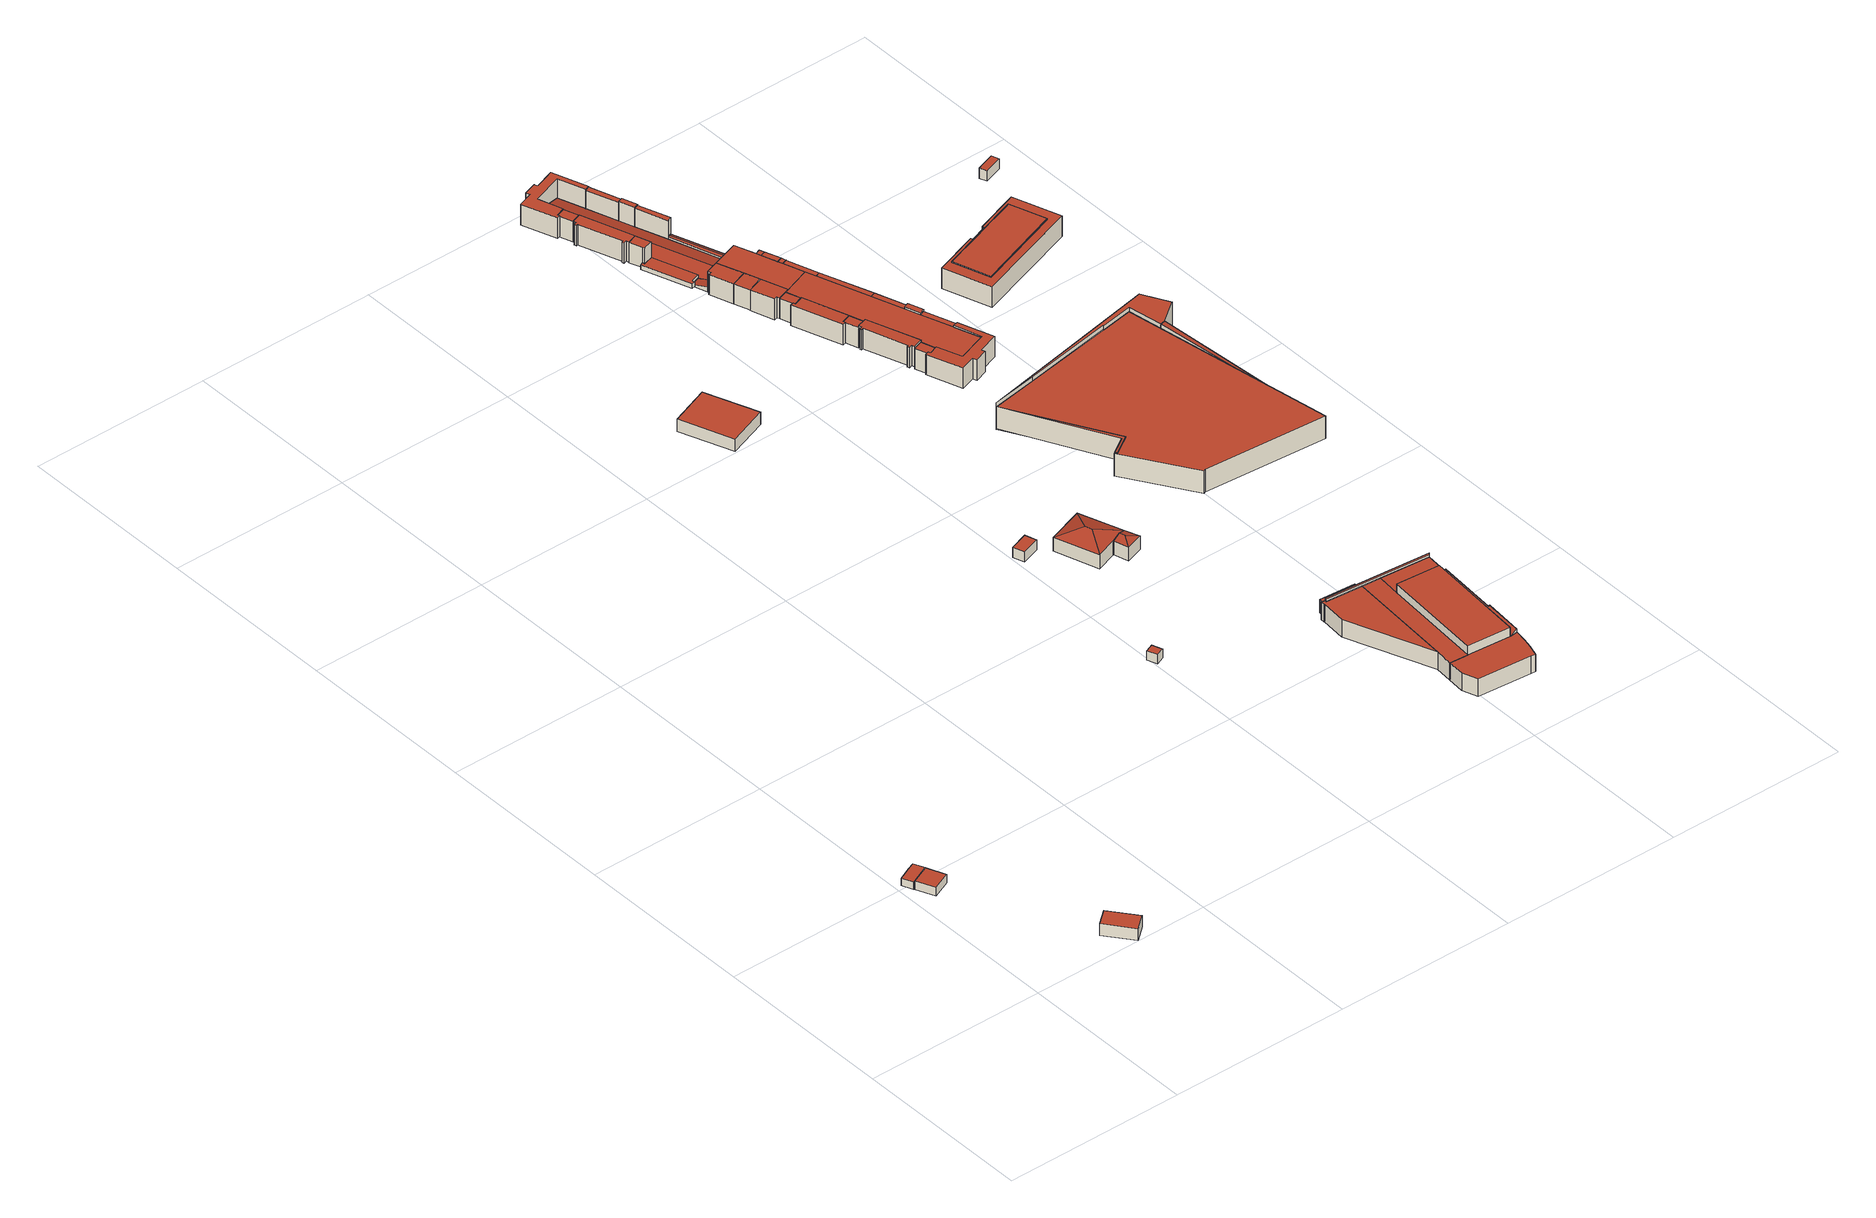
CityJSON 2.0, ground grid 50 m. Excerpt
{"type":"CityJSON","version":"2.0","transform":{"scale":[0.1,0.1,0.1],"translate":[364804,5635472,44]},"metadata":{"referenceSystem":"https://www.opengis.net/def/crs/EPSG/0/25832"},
"CityObjects":{
"building1":{"type":"Building","attributes":{"Geometrietyp2DReferenz":"3000","Gemeindeschluessel":"05315000","function":"31001_2463","roofType":"9999","measuredHeight":2.08,"storeysAboveGround":1},"geometry":[{"type":"Solid","lod":"2","boundaries":[[[[0,1,2,3,4,5]],[[3,6,7,4]],[[2,8,6,3]],[[1,9,8,2]],[[0,10,9,1]],[[5,11,10,0]],[[4,7,11,5]],[[6,8,9,10,11,7]]]],"semantics":{"surfaces":[{"type":"RoofSurface"},{"type":"WallSurface"},{"type":"GroundSurface"}],"values":[[0,1,1,1,1,1,1,2]]}}]},
"building2":{"type":"Building","attributes":{"Geometrietyp2DReferenz":"3000","Gemeindeschluessel":"05315000","function":"31001_2463","roofType":"1000","measuredHeight":2.53,"storeysAboveGround":1},"geometry":[{"type":"Solid","lod":"2","boundaries":[[[[12,13,14,2]],[[15,16,13,12]],[[1,17,16,15]],[[2,14,17,1]],[[15,12,2,1]],[[13,16,17,14]]]],"semantics":{"surfaces":[{"type":"WallSurface"},{"type":"RoofSurface"},{"type":"GroundSurface"}],"values":[[0,0,0,0,1,2]]}}]},
"building3":{"type":"Building","attributes":{"Geometrietyp2DReferenz":"3000","Gemeindeschluessel":"05315000","function":"31001_1310","roofType":"1000","measuredHeight":3.35,"storeysAboveGround":1},"address":[{"country":"Germany","locality":"Köln","thoroughfareNumber":"5","thoroughfareName":"Wahner Str. Po"}],"geometry":[{"type":"Solid","lod":"2","boundaries":[[[[18,19,20,21]],[[22,23,19,18]],[[24,25,23,22]],[[21,20,25,24]],[[22,18,21,24]],[[19,23,25,20]]]],"semantics":{"surfaces":[{"type":"WallSurface"},{"type":"RoofSurface"},{"type":"GroundSurface"}],"values":[[0,0,0,0,1,2]]}}]},
"building4":{"type":"Building","attributes":{"Geometrietyp2DReferenz":"3000","Gemeindeschluessel":"05315000","function":"31001_2522","roofType":"1000","measuredHeight":2.67,"storeysAboveGround":1},"address":[{"country":"Germany","locality":"Köln","thoroughfareNumber":"45","thoroughfareName":"Am Bahnhof"}],"geometry":[{"type":"Solid","lod":"2","boundaries":[[[[26,27,28,29]],[[30,31,27,26]],[[32,33,31,30]],[[29,28,33,32]],[[30,26,29,32]],[[27,31,33,28]]]],"semantics":{"surfaces":[{"type":"WallSurface"},{"type":"RoofSurface"},{"type":"GroundSurface"}],"values":[[0,0,0,0,1,2]]}}]},
"building5":{"type":"Building","attributes":{"Geometrietyp2DReferenz":"3000","Gemeindeschluessel":"05315000","function":"31001_2523","roofType":"1000","measuredHeight":2.96,"storeysAboveGround":1},"address":[{"country":"Germany","locality":"Köln","thoroughfareNumber":"1491","thoroughfareName":"Am Bahnhof"}],"geometry":[{"type":"Solid","lod":"2","boundaries":[[[[34,35,36,37]],[[38,39,35,34]],[[40,41,39,38]],[[37,36,41,40]],[[38,34,37,40]],[[35,39,41,36]]]],"semantics":{"surfaces":[{"type":"WallSurface"},{"type":"RoofSurface"},{"type":"GroundSurface"}],"values":[[0,0,0,0,1,2]]}}]},
"building6":{"type":"Building","attributes":{"Geometrietyp2DReferenz":"3000","Gemeindeschluessel":"05315000","function":"31001_2000","roofType":"1000","measuredHeight":3.58,"storeysAboveGround":1},"address":[{"country":"Germany","locality":"Köln","thoroughfareNumber":"45","thoroughfareName":"Am Bahnhof"}],"geometry":[{"type":"Solid","lod":"2","boundaries":[[[[42,43,44,45]],[[46,47,43,42]],[[48,49,47,46]],[[45,44,49,48]],[[46,42,45,48]],[[43,47,49,44]]]],"semantics":{"surfaces":[{"type":"WallSurface"},{"type":"RoofSurface"},{"type":"GroundSurface"}],"values":[[0,0,0,0,1,2]]}}]},
"building7":{"type":"Building","attributes":{"Geometrietyp2DReferenz":"3000","Gemeindeschluessel":"05315000","function":"31001_2120","roofType":"3200","measuredHeight":5.92,"storeysAboveGround":1},"address":[{"country":"Germany","locality":"Köln","thoroughfareNumber":"33","thoroughfareName":"Am Bahnhof"}],"geometry":[{"type":"Solid","lod":"2","boundaries":[[[[50,51,52,53]],[[54,55,51,50]],[[56,57,55,54]],[[58,59,57,56]],[[53,52,59,58]],[[60,56,54,61]],[[54,50,61]],[[61,50,53,60]],[[53,58,56,60]],[[51,55,57,59,52]]]],"semantics":{"surfaces":[{"type":"WallSurface"},{"type":"RoofSurface"},{"type":"GroundSurface"}],"values":[[0,0,0,0,0,1,1,1,1,2]]}}]},
"building8":{"type":"Building","attributes":{"Geometrietyp2DReferenz":"3000","Gemeindeschluessel":"05315000","function":"31001_2121","roofType":"5000","measuredHeight":4.7,"storeysAboveGround":1},"address":[{"country":"Germany","locality":"Köln","thoroughfareNumber":"33","thoroughfareName":"Am Bahnhof"}],"geometry":[{"type":"Solid","lod":"2","boundaries":[[[[62,63,64,56]],[[65,66,63,62]],[[58,67,66,65]],[[56,64,67,58]],[[62,68,65]],[[58,69,56]],[[56,69,68,62]],[[65,68,69,58]],[[63,66,67,64]]]],"semantics":{"surfaces":[{"type":"WallSurface"},{"type":"RoofSurface"},{"type":"GroundSurface"}],"values":[[0,0,0,0,1,0,1,1,2]]}}]},
"building9":{"type":"Building","attributes":{"Geometrietyp2DReferenz":"3000","Gemeindeschluessel":"05315000","function":"51009_1610","roofType":"1000","measuredHeight":3.89},"geometry":[{"type":"Solid","lod":"2","boundaries":[[[[70,71,72,73]],[[74,75,71,70]],[[76,77,75,74]],[[73,72,77,76]],[[74,70,73,76]],[[71,75,77,72]]]],"semantics":{"surfaces":[{"type":"WallSurface"},{"type":"RoofSurface"},{"type":"GroundSurface"}],"values":[[0,0,0,0,1,2]]}}]},
"building10":{"type":"Building","attributes":{"Gemeindeschluessel":"05315000","Geometrietyp2DReferenz":"3000","function":"31001_2010"},"address":[{"country":"Germany","locality":"Köln","thoroughfareNumber":"25","thoroughfareName":"Am Bahnhof"}],"children":["building10-1","building10-2","building10-3","building10-4","building10-5","building10-6"]},
"building10-1":{"type":"BuildingPart","attributes":{"roofType":"1000","measuredHeight":5.11,"storeysAboveGround":1},"parents":["building10"],"geometry":[{"type":"Solid","lod":"2","boundaries":[[[[78,79,80,81]],[[82,83,79,78]],[[84,85,83,82]],[[86,87,85,84]],[[88,89,87,86]],[[90,91,89,88]],[[81,80,92,93]],[[90,88,86,84,82,78,81,93]],[[79,83,85,87,89,91,92,80]],[[92,91,90,93]]]],"semantics":{"surfaces":[{"type":"WallSurface"},{"type":"RoofSurface"},{"type":"GroundSurface"},{"type":"ClosureSurface"}],"values":[[0,0,0,0,0,0,0,1,2,3]]}}]},
"building10-2":{"type":"BuildingPart","attributes":{"roofType":"1000","measuredHeight":5.08,"storeysAboveGround":1},"parents":["building10"],"geometry":[{"type":"MultiSurface","lod":"2","boundaries":[[[93,92,94,95]],[[96,97,91,90]],[[98,96,90,93,95,99]],[[92,91,97,100,101,94]],[[93,90,91,92]],[[96,98,100,97]],[[102,103,101,100]],[[98,99,103,102]],[[95,94,101,99]]],"semantics":{"surfaces":[{"type":"WallSurface"},{"type":"RoofSurface"},{"type":"GroundSurface"},{"type":"ClosureSurface"}],"values":[0,0,1,2,3,3,0,3,3]}}]},
"building10-3":{"type":"BuildingPart","attributes":{"roofType":"1000","measuredHeight":5.1,"storeysAboveGround":1},"parents":["building10"],"geometry":[{"type":"MultiSurface","lod":"2","boundaries":[[[104,105,97,96]],[[106,107,105,104]],[[106,104,96,98,108]],[[97,105,107,109,100]],[[97,100,98,96]],[[108,110,111]],[[106,111,110,109,107]],[[112,102,100,109]],[[108,98,102,112]]],"semantics":{"surfaces":[{"type":"WallSurface"},{"type":"RoofSurface"},{"type":"GroundSurface"},{"type":"ClosureSurface"}],"values":[0,0,1,2,3,0,3,0,3]}}]},
"building10-4":{"type":"BuildingPart","attributes":{"roofType":"2100","measuredHeight":5.98,"storeysAboveGround":1},"parents":["building10"],"geometry":[{"type":"MultiSurface","lod":"2","boundaries":[[[113,114,107,115]],[[116,117,114,113]],[[118,119,117,116]],[[116,113,115,110,120,118]],[[109,107,114,117,119,121]],[[122,112,109,121]],[[120,110,112,122]],[[115,106,111]],[[111,106,107,109,110]],[[118,123,124]],[[124,123,120,121,119]]],"semantics":{"surfaces":[{"type":"WallSurface"},{"type":"RoofSurface"},{"type":"GroundSurface"},{"type":"ClosureSurface"}],"values":[0,0,0,1,2,0,3,0,3,0,3]}}]},
"building10-5":{"type":"BuildingPart","attributes":{"roofType":"1000","measuredHeight":5.08,"storeysAboveGround":1},"parents":["building10"],"geometry":[{"type":"MultiSurface","lod":"2","boundaries":[[[95,94,125,126]],[[127,128,119,124]],[[129,130,128,127]],[[131,132,130,129]],[[133,134,132,131]],[[135,136,134,133]],[[126,125,136,135]],[[133,131,129,127,124,137,99,95,126,135]],[[94,101,121,119,128,130,132,134,136,125]],[[99,101,94,95]],[[103,122,121,101]],[[99,137,122,103]],[[137,123,120]],[[120,123,124,119,121]]],"semantics":{"surfaces":[{"type":"WallSurface"},{"type":"RoofSurface"},{"type":"GroundSurface"},{"type":"ClosureSurface"}],"values":[0,0,0,0,0,0,0,1,2,3,0,3,0,3]}}]},
"building10-6":{"type":"BuildingPart","attributes":{"roofType":"1000","measuredHeight":7.57,"storeysAboveGround":1},"address":[{"country":"Germany","locality":"Köln","thoroughfareNumber":"25","thoroughfareName":"Am Bahnhof"}],"parents":["building10"],"geometry":[{"type":"MultiSurface","lod":"2","boundaries":[[[138,139,140,141]],[[102,112,122,103]],[[140,139,98,99]],[[102,103,99,98]],[[139,138,108,98]],[[112,102,98,108]],[[138,141,120,110]],[[122,112,110,120]],[[141,140,99,137]],[[103,122,137,99]]],"semantics":{"surfaces":[{"type":"RoofSurface"},{"type":"GroundSurface"},{"type":"WallSurface"},{"type":"ClosureSurface"}],"values":[0,1,2,3,2,3,2,3,2,3]}}]},
"building11":{"type":"Building","attributes":{"Gemeindeschluessel":"05315000","Geometrietyp2DReferenz":"3000","function":"51009_1610"},"children":["building11-1","building11-2"]},
"building11-1":{"type":"BuildingPart","attributes":{"roofType":"2100","measuredHeight":5.78},"parents":["building11"],"geometry":[{"type":"MultiSurface","lod":"2","boundaries":[[[142,87,89,143]],[[144,145,87,142]],[[143,89,105,146]],[[144,142,143,146]],[[87,145,105,89]],[[144,146,147,148]],[[105,145,148,147]]],"semantics":{"surfaces":[{"type":"WallSurface"},{"type":"RoofSurface"},{"type":"GroundSurface"},{"type":"ClosureSurface"}],"values":[0,0,0,1,2,0,3]}}]},
"building11-2":{"type":"BuildingPart","attributes":{"roofType":"1000","measuredHeight":3.5},"parents":["building11"],"geometry":[{"type":"Solid","lod":"2","boundaries":[[[[147,105,114,149]],[[150,117,145,148]],[[149,114,117,150]],[[148,147,149,150]],[[105,145,117,114]],[[147,148,145,105]]]],"semantics":{"surfaces":[{"type":"WallSurface"},{"type":"RoofSurface"},{"type":"GroundSurface"},{"type":"ClosureSurface"}],"values":[[0,0,0,1,2,3]]}}]},
"building12":{"type":"Building","attributes":{"Geometrietyp2DReferenz":"3000","Gemeindeschluessel":"05315000","function":"51009_1610","roofType":"1000","measuredHeight":6.54},"geometry":[{"type":"Solid","lod":"2","boundaries":[[[[151,152,153,154]],[[155,156,152,151]],[[157,158,156,155]],[[159,160,158,157]],[[154,153,160,159]],[[157,155,151,154,159]],[[152,156,158,160,153]]]],"semantics":{"surfaces":[{"type":"WallSurface"},{"type":"RoofSurface"},{"type":"GroundSurface"}],"values":[[0,0,0,0,0,1,2]]}}]},
"building13":{"type":"Building","attributes":{"Gemeindeschluessel":"05315000","Geometrietyp2DReferenz":"3000","function":"31001_1010"},"address":[{"country":"Germany","locality":"Köln","thoroughfareNumber":"6","thoroughfareName":"Am Bahnhof"},{"country":"Germany","locality":"Köln","thoroughfareNumber":"8","thoroughfareName":"Am Bahnhof"}],"children":["building13-1","building13-2","building13-3","building13-4","building13-5","building13-6","building13-7","building13-8","building13-9","building13-10","building13-11","building13-12","building13-13","building13-14","building13-15","building13-16","building13-17","building13-18","building13-19","building13-20","building13-21","building13-22","building13-23","building13-24","building13-25","building13-26","building13-27","building13-28","building13-29","building13-30","building13-31"]},
"building13-1":{"type":"BuildingPart","attributes":{"roofType":"9999","measuredHeight":6,"storeysAboveGround":3},"parents":["building13"],"geometry":[{"type":"MultiSurface","lod":"2","boundaries":[[[161,162,163,164,165,166,167,168,169,170,171,172,173,174]],[[172,175,176,173]],[[172,171,177,178]],[[171,170,179,180,177]],[[170,169,181,180]],[[169,168,182,181]],[[168,167,183,182]],[[167,166,184,183]],[[165,185,186,166]],[[164,187,185,165]],[[163,188,187,164]],[[162,189,188,163]],[[161,190,189,162]],[[174,191,190,161]],[[173,176,191,174]],[[192,175,178,177]],[[177,180,179,192]],[[193,179,180,181]],[[194,193,181,182]],[[195,194,182,183]],[[186,195,183,184]],[[175,192,179,193,194,195,186,185,187,188,189,190,191,176]]],"semantics":{"surfaces":[{"type":"RoofSurface"},{"type":"WallSurface"},{"type":"GroundSurface"}],"values":[0,1,1,1,1,1,1,1,1,1,1,1,1,1,1,1,1,1,1,1,1,2]}}]},
"building13-2":{"type":"BuildingPart","attributes":{"roofType":"9999","measuredHeight":6,"storeysAboveGround":3},"address":[{"country":"Germany","locality":"Köln","thoroughfareNumber":"6","thoroughfareName":"Am Bahnhof"}],"parents":["building13"],"geometry":[{"type":"MultiSurface","lod":"2","boundaries":[[[183,196,197,198,199,200,201,202,203,204,205,206,207,180,181,182]],[[193,179,208,209]],[[210,211,212,213]],[[205,214,212,206]],[[215,216,217,218]],[[219,220,221,222]],[[195,194,223,224]],[[194,193,209,223]],[[181,180,179,193]],[[207,213,208,180]],[[207,206,211,210]],[[204,218,214,205]],[[204,203,216,215]],[[202,225,217,203]],[[202,201,226,225]],[[200,227,226,201]],[[199,228,227,200]],[[229,228,199,198]],[[197,222,229,198]],[[197,196,220,219]],[[183,224,221,196]],[[183,182,194,195]],[[182,181,193,194]],[[208,213,212,214,218,217,225,226,227,228,229,222,221,224,223,209]]],"semantics":{"surfaces":[{"type":"RoofSurface"},{"type":"WallSurface"},{"type":"GroundSurface"}],"values":[0,1,1,1,1,1,1,1,1,1,1,1,1,1,1,1,1,1,1,1,1,1,1,2]}}]},
"building13-3":{"type":"BuildingPart","attributes":{"roofType":"9999","measuredHeight":6,"storeysAboveGround":3},"parents":["building13"],"geometry":[{"type":"MultiSurface","lod":"2","boundaries":[[[230,231,232,233,201,200]],[[234,235,236,237,238,226]],[[233,232,239,240]],[[232,231,241,242]],[[243,244,245,246,247,248,249]],[[250,251,236,235]],[[201,250,235,234,226]],[[251,233,237,236]],[[252,238,240,239]],[[249,252,242,241]],[[253,254,246,245]],[[254,230,247,246]],[[231,253,244,243]],[[200,227,248,230]],[[201,226,227,200]],[[238,252,249,248,227,226]]],"semantics":{"surfaces":[{"type":"RoofSurface"},{"type":"WallSurface"},{"type":"GroundSurface"}],"values":[0,1,1,1,1,1,1,1,1,1,1,1,1,1,1,2]}}]},
"building13-4":{"type":"BuildingPart","attributes":{"roofType":"5000","measuredHeight":1.67,"storeysAboveGround":3},"parents":["building13"],"geometry":[{"type":"MultiSurface","lod":"2","boundaries":[[[255,256,257,258]],[[259,260,238,240]],[[261,262,263,264,265,266,267,259,268]],[[259,240,239,268]],[[239,269,270,255,258,271,272,273,261,268]],[[274,257,256,275,276,252,238,260,277,278,279,280,281,282,283,284,285]],[[272,271,274,285]],[[286,287,257,274]],[[271,258,287,286]],[[255,270,275,256]],[[288,289,276,275]],[[270,269,289,288]],[[269,239,252,276]],[[239,240,238,252]],[[290,267,291]],[[259,290,291,277,260]],[[292,293,278,277]],[[267,266,293,292]],[[266,265,279,278]],[[294,295,280,279]],[[265,264,295,294]],[[264,263,281,280]],[[296,297,282,281]],[[263,262,297,296]],[[282,297,298,283]],[[262,261,298,297]],[[298,299,284,283]],[[261,273,299,298]],[[299,300,285,284]],[[273,272,300,299]]],"semantics":{"surfaces":[{"type":"WallSurface"},{"type":"RoofSurface"},{"type":"GroundSurface"},{"type":"ClosureSurface"}],"values":[0,0,1,1,1,2,3,0,3,3,0,3,3,3,0,3,0,3,3,0,3,3,0,3,0,3,0,3,0,3]}}]},
"building13-5":{"type":"BuildingPart","attributes":{"roofType":"9999","measuredHeight":6,"storeysAboveGround":3},"parents":["building13"],"geometry":[{"type":"MultiSurface","lod":"2","boundaries":[[[203,202,301,302,303]],[[301,304,305,302]],[[216,306,307,217]],[[306,308,305,307]],[[301,202,225,304]],[[203,217,225,202]],[[203,303,306,216]],[[303,302,308,306]],[[304,225,217,307,305]]],"semantics":{"surfaces":[{"type":"RoofSurface"},{"type":"WallSurface"},{"type":"GroundSurface"}],"values":[0,1,1,1,1,1,1,1,2]}}]},
"building13-6":{"type":"BuildingPart","attributes":{"roofType":"2100","measuredHeight":1.41,"storeysAboveGround":3},"parents":["building13"],"geometry":[{"type":"MultiSurface","lod":"2","boundaries":[[[309,310,311,312]],[[312,311,313,314]],[[315,291,309,312,314]],[[310,277,260,313,311]],[[316,292,277,310]],[[309,291,292,316]],[[290,315,259]],[[277,291,290,259,260]],[[317,318,313,260]],[[315,314,318,317]]],"semantics":{"surfaces":[{"type":"WallSurface"},{"type":"RoofSurface"},{"type":"GroundSurface"},{"type":"ClosureSurface"}],"values":[0,0,1,2,0,3,0,3,0,3]}}]},
"building13-7":{"type":"BuildingPart","attributes":{"roofType":"9999","measuredHeight":6,"storeysAboveGround":3},"parents":["building13"],"geometry":[{"type":"MultiSurface","lod":"2","boundaries":[[[319,320,198,197]],[[319,321,322,320]],[[323,219,222,321]],[[322,229,198,320]],[[319,197,219,323]],[[198,229,222,197]],[[322,321,222,229]]],"semantics":{"surfaces":[{"type":"RoofSurface"},{"type":"WallSurface"},{"type":"GroundSurface"}],"values":[0,1,1,1,1,1,2]}}]},
"building13-8":{"type":"BuildingPart","attributes":{"roofType":"9999","measuredHeight":6,"storeysAboveGround":3},"parents":["building13"],"geometry":[{"type":"MultiSurface","lod":"2","boundaries":[[[324,325,326,327,328]],[[328,327,255,270]],[[326,257,256,327]],[[287,329,330,257]],[[324,331,330,325]],[[332,288,275,331]],[[324,328,333,334]],[[256,275,270,255]],[[326,325,329,287]],[[334,333,288,332]],[[256,257,330,331,275]]],"semantics":{"surfaces":[{"type":"RoofSurface"},{"type":"WallSurface"},{"type":"GroundSurface"}],"values":[0,1,1,1,1,1,1,1,1,1,2]}}]},
"building13-9":{"type":"BuildingPart","attributes":{"roofType":"9999","measuredHeight":6,"storeysAboveGround":3},"parents":["building13"],"geometry":[{"type":"MultiSurface","lod":"2","boundaries":[[[184,335,196,183]],[[220,336,337,221]],[[184,338,337,335]],[[186,195,224,338]],[[196,221,224,183]],[[196,335,336,220]],[[184,183,195,186]],[[221,337,338,224]]],"semantics":{"surfaces":[{"type":"RoofSurface"},{"type":"WallSurface"},{"type":"GroundSurface"}],"values":[0,1,1,1,1,1,1,2]}}]},
"building13-10":{"type":"BuildingPart","attributes":{"roofType":"9999","measuredHeight":6,"storeysAboveGround":3},"parents":["building13"],"geometry":[{"type":"MultiSurface","lod":"2","boundaries":[[[339,340,341,342]],[[342,341,272,271]],[[300,343,344,285]],[[339,345,344,340]],[[346,286,274,345]],[[285,274,271,272]],[[341,340,343,300]],[[339,342,286,346]],[[285,344,345,274]]],"semantics":{"surfaces":[{"type":"RoofSurface"},{"type":"WallSurface"},{"type":"GroundSurface"}],"values":[0,1,1,1,1,1,1,1,2]}}]},
"building13-11":{"type":"BuildingPart","attributes":{"roofType":"1000","measuredHeight":1.14,"storeysAboveGround":3},"parents":["building13"],"geometry":[{"type":"MultiSurface","lod":"2","boundaries":[[[347,348,349,350]],[[241,347,350,351,242]],[[349,348,249,252,276]],[[289,352,349,276]],[[351,350,352,289]],[[353,243,249,348]],[[347,241,243,353]],[[241,242,252,249]],[[242,351,269,239]],[[276,252,239,269]]],"semantics":{"surfaces":[{"type":"WallSurface"},{"type":"RoofSurface"},{"type":"GroundSurface"},{"type":"ClosureSurface"}],"values":[0,1,2,0,3,0,3,3,0,3]}}]},
"building13-12":{"type":"BuildingPart","attributes":{"roofType":"9999","measuredHeight":6,"storeysAboveGround":3},"parents":["building13"],"geometry":[{"type":"MultiSurface","lod":"2","boundaries":[[[354,355,230,199]],[[247,356,357,248]],[[354,358,357,355]],[[230,355,356,247]],[[354,199,228,358]],[[200,227,228,199]],[[200,230,248,227]],[[357,358,228,248]]],"semantics":{"surfaces":[{"type":"RoofSurface"},{"type":"WallSurface"},{"type":"GroundSurface"}],"values":[0,1,1,1,1,1,1,2]}}]},
"building13-13":{"type":"BuildingPart","attributes":{"roofType":"9999","measuredHeight":6,"storeysAboveGround":3},"parents":["building13"],"geometry":[{"type":"MultiSurface","lod":"2","boundaries":[[[359,360,361,362,363]],[[364,365,366,367]],[[362,361,368,369]],[[360,370,366,361]],[[371,294,279,370]],[[359,363,266,265]],[[293,364,367,278]],[[363,362,369,372]],[[369,368,365,364]],[[360,359,294,371]],[[278,279,265,266]],[[372,369,364,293]],[[366,370,279,278,367]]],"semantics":{"surfaces":[{"type":"RoofSurface"},{"type":"WallSurface"},{"type":"GroundSurface"}],"values":[0,1,1,1,1,1,1,1,1,1,1,1,2]}}]},
"building13-14":{"type":"BuildingPart","attributes":{"roofType":"9999","measuredHeight":6,"storeysAboveGround":3},"parents":["building13"],"geometry":[{"type":"MultiSurface","lod":"2","boundaries":[[[373,374,375,376,377]],[[375,378,379,376]],[[380,381,382,378]],[[381,296,281,382]],[[373,377,264,263]],[[295,383,379,280]],[[375,374,381,380]],[[374,373,296,381]],[[280,281,263,264]],[[377,376,383,295]],[[378,382,281,280,379]]],"semantics":{"surfaces":[{"type":"RoofSurface"},{"type":"WallSurface"},{"type":"GroundSurface"}],"values":[0,1,1,1,1,1,1,1,1,1,2]}}]},
"building13-15":{"type":"BuildingPart","attributes":{"roofType":"9999","measuredHeight":6,"storeysAboveGround":3},"parents":["building13"],"geometry":[{"type":"MultiSurface","lod":"2","boundaries":[[[205,204,384,385,386]],[[387,388,389,390]],[[388,215,218,389]],[[391,392,393,214]],[[385,390,393,386]],[[385,384,388,387]],[[384,204,215,388]],[[205,214,218,204]],[[205,386,392,391]],[[389,218,214,393,390]]],"semantics":{"surfaces":[{"type":"RoofSurface"},{"type":"WallSurface"},{"type":"GroundSurface"}],"values":[0,1,1,1,1,1,1,1,1,2]}}]},
"building13-16":{"type":"BuildingPart","attributes":{"roofType":"9999","measuredHeight":6,"storeysAboveGround":3},"parents":["building13"],"geometry":[{"type":"MultiSurface","lod":"2","boundaries":[[[180,207,394,178,177]],[[394,395,396,178]],[[397,210,213,395]],[[179,192,398,208]],[[192,175,396,398]],[[394,207,210,397]],[[180,208,213,207]],[[180,177,192,179]],[[177,178,175,192]],[[395,213,208,398,396]]],"semantics":{"surfaces":[{"type":"RoofSurface"},{"type":"WallSurface"},{"type":"GroundSurface"}],"values":[0,1,1,1,1,1,1,1,1,2]}}]},
"building13-17":{"type":"BuildingPart","attributes":{"roofType":"9999","measuredHeight":5.95,"storeysAboveGround":3},"address":[{"country":"Germany","locality":"Köln","thoroughfareNumber":"6","thoroughfareName":"Am Bahnhof"}],"parents":["building13"],"geometry":[{"type":"MultiSurface","lod":"2","boundaries":[[[399,400,401,402]],[[400,399,250,251]],[[401,403,404,402]],[[401,400,236,403]],[[251,250,235,236]],[[402,404,235,399]],[[236,235,404,403]]],"semantics":{"surfaces":[{"type":"RoofSurface"},{"type":"WallSurface"},{"type":"GroundSurface"}],"values":[0,1,1,1,1,1,2]}}]},
"building13-18":{"type":"BuildingPart","attributes":{"roofType":"9999","measuredHeight":6,"storeysAboveGround":3},"address":[{"country":"Germany","locality":"Köln","thoroughfareNumber":"6","thoroughfareName":"Am Bahnhof"}],"parents":["building13"],"geometry":[{"type":"MultiSurface","lod":"2","boundaries":[[[405,406,407,408]],[[244,409,410,245]],[[405,411,410,406]],[[408,407,253,254]],[[407,406,409,244]],[[405,408,246,411]],[[254,253,245,246]],[[410,411,246,245]]],"semantics":{"surfaces":[{"type":"RoofSurface"},{"type":"WallSurface"},{"type":"GroundSurface"}],"values":[0,1,1,1,1,1,1,2]}}]},
"building13-19":{"type":"BuildingPart","attributes":{"roofType":"9999","measuredHeight":6,"storeysAboveGround":3},"address":[{"country":"Germany","locality":"Köln","thoroughfareNumber":"6","thoroughfareName":"Am Bahnhof"}],"parents":["building13"],"geometry":[{"type":"MultiSurface","lod":"2","boundaries":[[[412,413,414,415,416,417,418,419,420,421,422,423]],[[414,392,424,415]],[[414,413,211,391,205,386]],[[413,412,207,206]],[[412,423,394,207,210]],[[422,425,397,423]],[[421,426,425,422]],[[420,427,426,421]],[[419,428,427,420]],[[418,429,428,419]],[[417,430,429,418]],[[416,431,430,417]],[[415,424,431,416]],[[386,205,391,392]],[[210,211,206,207]],[[397,210,207,394]],[[426,427,428,429,430,431,424,392,211,210,397,425]]],"semantics":{"surfaces":[{"type":"RoofSurface"},{"type":"WallSurface"},{"type":"GroundSurface"}],"values":[0,1,1,1,1,1,1,1,1,1,1,1,1,1,1,1,2]}}]},
"building13-20":{"type":"BuildingPart","attributes":{"roofType":"9999","measuredHeight":6,"storeysAboveGround":3},"address":[{"country":"Germany","locality":"Köln","thoroughfareNumber":"6","thoroughfareName":"Am Bahnhof"}],"parents":["building13"],"geometry":[{"type":"MultiSurface","lod":"2","boundaries":[[[432,433,434,435]],[[434,433,319,197]],[[432,336,323,433]],[[432,435,196,335]],[[435,434,197,196]],[[323,219,197,319]],[[220,336,335,196]],[[219,220,196,197]],[[323,336,220,219]]],"semantics":{"surfaces":[{"type":"RoofSurface"},{"type":"WallSurface"},{"type":"GroundSurface"}],"values":[0,1,1,1,1,1,1,1,2]}}]},
"building13-21":{"type":"BuildingPart","attributes":{"roofType":"9999","measuredHeight":6,"storeysAboveGround":3},"address":[{"country":"Germany","locality":"Köln","thoroughfareNumber":"6","thoroughfareName":"Am Bahnhof"}],"parents":["building13"],"geometry":[{"type":"MultiSurface","lod":"2","boundaries":[[[436,437,438,439,440,441,442,443]],[[441,308,444,442]],[[441,440,303,302]],[[440,439,203,303]],[[439,438,204,203]],[[438,437,384,204,215]],[[437,436,385,384]],[[443,445,387,436]],[[442,444,445,443]],[[306,308,302,303]],[[216,306,303,203]],[[215,216,203,204]],[[388,215,204,384]],[[387,388,384,385]],[[308,306,216,215,388,387,445,444]]],"semantics":{"surfaces":[{"type":"RoofSurface"},{"type":"WallSurface"},{"type":"GroundSurface"}],"values":[0,1,1,1,1,1,1,1,1,1,1,1,1,1,2]}}]},
"building13-22":{"type":"BuildingPart","attributes":{"roofType":"9999","measuredHeight":6,"storeysAboveGround":3},"address":[{"country":"Germany","locality":"Köln","thoroughfareNumber":"6","thoroughfareName":"Am Bahnhof"}],"parents":["building13"],"geometry":[{"type":"Solid","lod":"2","boundaries":[[[[320,354,199,198]],[[199,228,358,228]],[[320,322,358,354]],[[199,354,358,228]],[[320,198,229,322]],[[198,199,228,229]],[[358,322,229,228]]]],"semantics":{"surfaces":[{"type":"RoofSurface"},{"type":"WallSurface"},{"type":"GroundSurface"}],"values":[[0,1,1,1,1,1,2]]}}]},
"building13-23":{"type":"BuildingPart","attributes":{"roofType":"9999","measuredHeight":6.05,"storeysAboveGround":3},"address":[{"country":"Germany","locality":"Köln","thoroughfareNumber":"6","thoroughfareName":"Am Bahnhof"}],"parents":["building13"],"geometry":[{"type":"MultiSurface","lod":"2","boundaries":[[[446,399,402,447,448,449]],[[447,450,451,448]],[[402,452,450,447]],[[404,235,234,452]],[[399,446,201,250]],[[446,449,301,202,201]],[[448,451,304,449]],[[402,399,235,404]],[[250,201,226,234,235]],[[201,202,225,226]],[[202,301,304,225]],[[450,452,234,226,304,451]]],"semantics":{"surfaces":[{"type":"RoofSurface"},{"type":"WallSurface"},{"type":"GroundSurface"}],"values":[0,1,1,1,1,1,1,1,1,1,1,2]}}]},
"building13-24":{"type":"BuildingPart","attributes":{"roofType":"9999","measuredHeight":6,"storeysAboveGround":3},"address":[{"country":"Germany","locality":"Köln","thoroughfareNumber":"6","thoroughfareName":"Am Bahnhof"}],"parents":["building13"],"geometry":[{"type":"MultiSurface","lod":"2","boundaries":[[[453,454,405,408,455]],[[454,456,411,405]],[[453,356,456,454]],[[453,455,247,230,355]],[[455,408,254,230]],[[405,411,246,408]],[[355,230,247,356]],[[230,254,246,247]],[[411,456,356,247,246]]],"semantics":{"surfaces":[{"type":"RoofSurface"},{"type":"WallSurface"},{"type":"GroundSurface"}],"values":[0,1,1,1,1,1,1,1,2]}}]},
"building13-25":{"type":"BuildingPart","attributes":{"roofType":"9999","measuredHeight":5.92,"storeysAboveGround":3},"address":[{"country":"Germany","locality":"Köln","thoroughfareNumber":"6","thoroughfareName":"Am Bahnhof"}],"parents":["building13"],"geometry":[{"type":"MultiSurface","lod":"2","boundaries":[[[400,457,458,459,460,401]],[[459,461,462,460]],[[458,318,461,459]],[[458,457,237,317,315,314]],[[457,400,251,233]],[[460,462,403,401]],[[314,315,317,318]],[[233,251,236,237]],[[401,403,236,400]],[[461,318,237,236,403,462]]],"semantics":{"surfaces":[{"type":"RoofSurface"},{"type":"WallSurface"},{"type":"GroundSurface"}],"values":[0,1,1,1,1,1,1,1,1,2]}}]},
"building13-26":{"type":"BuildingPart","attributes":{"roofType":"9999","measuredHeight":5.96,"storeysAboveGround":3},"address":[{"country":"Germany","locality":"Köln","thoroughfareNumber":"6","thoroughfareName":"Am Bahnhof"}],"parents":["building13"],"geometry":[{"type":"MultiSurface","lod":"2","boundaries":[[[406,463,464,407]],[[464,463,347,241,243]],[[406,409,353,463]],[[407,464,231,253]],[[353,243,241,347]],[[407,244,409,406]],[[253,231,243,244]],[[353,409,244,243]]],"semantics":{"surfaces":[{"type":"RoofSurface"},{"type":"WallSurface"},{"type":"GroundSurface"}],"values":[0,1,1,1,1,1,1,2]}}]},
"building13-27":{"type":"BuildingPart","attributes":{"roofType":"9999","measuredHeight":1.29,"storeysAboveGround":3},"address":[{"country":"Germany","locality":"Köln","thoroughfareNumber":"6","thoroughfareName":"Am Bahnhof"}],"parents":["building13"],"geometry":[{"type":"MultiSurface","lod":"2","boundaries":[[[465,466,467,372,369,368,468,469]],[[368,365,470,468]],[[372,467,267,266]],[[467,466,309,291]],[[465,471,316,466]],[[469,472,471,465]],[[468,470,472,469]],[[368,369,364,365]],[[369,372,293,364]],[[292,293,266,267]],[[316,292,291,309]],[[365,364,293,292,316,471,472,470]]],"semantics":{"surfaces":[{"type":"RoofSurface"},{"type":"WallSurface"},{"type":"GroundSurface"}],"values":[0,1,1,1,1,1,1,1,1,1,1,2]}}]},
"building13-28":{"type":"BuildingPart","attributes":{"roofType":"3100","measuredHeight":1.26,"storeysAboveGround":3},"address":[{"country":"Germany","locality":"Köln","thoroughfareNumber":"6","thoroughfareName":"Am Bahnhof"}],"parents":["building13"],"geometry":[{"type":"MultiSurface","lod":"2","boundaries":[[[350,352,332,334]],[[350,473,351]],[[333,474,334]],[[334,474,473,350]],[[351,473,474,333]],[[352,289,288,332]],[[350,351,289,352]],[[351,333,270,269]],[[288,289,269,270]],[[333,334,332,288]]],"semantics":{"surfaces":[{"type":"WallSurface"},{"type":"RoofSurface"},{"type":"GroundSurface"},{"type":"ClosureSurface"}],"values":[0,0,0,1,1,2,3,0,3,3]}}]},
"building13-29":{"type":"BuildingPart","attributes":{"roofType":"9999","measuredHeight":6,"storeysAboveGround":3},"address":[{"country":"Germany","locality":"Köln","thoroughfareNumber":"6","thoroughfareName":"Am Bahnhof"}],"parents":["building13"],"geometry":[{"type":"MultiSurface","lod":"2","boundaries":[[[475,476,477,478,479,480,481,482,483,484,485,486]],[[484,487,488,485]],[[483,489,487,484]],[[482,490,489,483]],[[481,491,490,482]],[[480,492,491,481]],[[479,493,492,480]],[[478,494,493,479]],[[477,383,494,478]],[[477,476,377,376]],[[476,475,265,264]],[[475,486,360,359]],[[485,488,371,486]],[[295,383,376,377]],[[294,295,264,265]],[[371,294,359,360]],[[487,489,490,491,492,493,494,383,295,294,371,488]]],"semantics":{"surfaces":[{"type":"RoofSurface"},{"type":"WallSurface"},{"type":"GroundSurface"}],"values":[0,1,1,1,1,1,1,1,1,1,1,1,1,1,1,1,2]}}]},
"building13-30":{"type":"BuildingPart","attributes":{"roofType":"9999","measuredHeight":6,"storeysAboveGround":3},"address":[{"country":"Germany","locality":"Köln","thoroughfareNumber":"6","thoroughfareName":"Am Bahnhof"}],"parents":["building13"],"geometry":[{"type":"MultiSurface","lod":"2","boundaries":[[[495,496,497,498]],[[497,496,339,342]],[[495,329,346,496]],[[495,498,326,325]],[[498,497,271,258]],[[346,286,342,339]],[[287,329,325,326]],[[286,287,258,271]],[[346,329,287,286]]],"semantics":{"surfaces":[{"type":"RoofSurface"},{"type":"WallSurface"},{"type":"GroundSurface"}],"values":[0,1,1,1,1,1,1,1,2]}}]},
"building13-31":{"type":"BuildingPart","attributes":{"roofType":"9999","measuredHeight":6,"storeysAboveGround":3},"address":[{"country":"Germany","locality":"Köln","thoroughfareNumber":"6","thoroughfareName":"Am Bahnhof"}],"parents":["building13"],"geometry":[{"type":"MultiSurface","lod":"2","boundaries":[[[499,500,501,502,503,504,505,506,507,508,509,510,511,512,513,514]],[[512,515,516,513]],[[511,517,515,512]],[[510,518,517,511]],[[509,519,518,510]],[[508,520,519,509]],[[507,521,520,508]],[[506,522,521,507]],[[505,343,522,506]],[[505,504,300,341,340]],[[504,503,273,272]],[[503,502,262,261,273]],[[502,501,263,262]],[[501,500,374,373,296]],[[500,499,375,374]],[[514,523,380,499]],[[513,516,523,514]],[[340,341,300,343]],[[299,300,272,273]],[[297,298,261,262]],[[273,261,298,299]],[[296,297,262,263]],[[381,296,373,374]],[[380,381,374,375]],[[515,517,518,519,520,521,522,343,300,299,297,296,381,380,523,516]]],"semantics":{"surfaces":[{"type":"RoofSurface"},{"type":"WallSurface"},{"type":"GroundSurface"}],"values":[0,1,1,1,1,1,1,1,1,1,1,1,1,1,1,1,1,1,1,1,1,1,1,1,2]}}]},
"building14":{"type":"Building","attributes":{"Geometrietyp2DReferenz":"3000","Gemeindeschluessel":"05315000","function":"31001_2010","roofType":"1000","measuredHeight":6.58,"storeysAboveGround":1},"address":[{"country":"Germany","locality":"Köln","thoroughfareNumber":"14","thoroughfareName":"St.-Sebastianus-Str."}],"geometry":[{"type":"Solid","lod":"2","boundaries":[[[[524,525,526,527]],[[528,529,525,524]],[[530,531,529,528]],[[532,533,531,530]],[[534,535,533,532]],[[536,537,535,534]],[[538,539,537,536]],[[540,541,539,538]],[[542,543,541,540]],[[544,545,543,542]],[[546,547,545,544]],[[548,549,547,546]],[[550,551,549,548]],[[527,526,551,550]],[[548,546,544,542,540,538,536,534,532,530,528,524,527,550]],[[525,529,531,533,535,537,539,541,543,545,547,549,551,526]]]],"semantics":{"surfaces":[{"type":"WallSurface"},{"type":"RoofSurface"},{"type":"GroundSurface"}],"values":[[0,0,0,0,0,0,0,0,0,0,0,0,0,0,1,2]]}}]},
"building15":{"type":"Building","attributes":{"Gemeindeschluessel":"05315000","Geometrietyp2DReferenz":"3000","function":"51009_1610"},"children":["building15-1","building15-2"]},
"building15-1":{"type":"BuildingPart","attributes":{"roofType":"1000","measuredHeight":7.75},"parents":["building15"],"geometry":[{"type":"Solid","lod":"2","boundaries":[[[[552,553,554,555]],[[556,557,553,552]],[[558,559,557,556]],[[560,561,559,558]],[[562,563,561,560]],[[564,565,563,562]],[[566,567,565,564]],[[555,554,568,569]],[[566,564,562,560,558,556,552,555,569]],[[553,557,559,561,563,565,567,568,554]],[[569,568,567,566]]]],"semantics":{"surfaces":[{"type":"WallSurface"},{"type":"RoofSurface"},{"type":"GroundSurface"},{"type":"ClosureSurface"}],"values":[[0,0,0,0,0,0,0,0,1,2,3]]}}]},
"building15-2":{"type":"BuildingPart","attributes":{"roofType":"2100","measuredHeight":7.75},"parents":["building15"],"geometry":[{"type":"Solid","lod":"2","boundaries":[[[[570,571,567,566]],[[569,568,571,570]],[[570,566,569]],[[571,568,567]],[[566,567,568,569]]]],"semantics":{"surfaces":[{"type":"WallSurface"},{"type":"RoofSurface"},{"type":"GroundSurface"},{"type":"ClosureSurface"}],"values":[[0,0,1,2,3]]}}]},
"building16":{"type":"Building","attributes":{"Gemeindeschluessel":"05315000","Geometrietyp2DReferenz":"3000","function":"31001_2010"},"address":[{"country":"Germany","locality":"Köln","thoroughfareNumber":"3","thoroughfareName":"Zum Alten Paulshof"},{"country":"Germany","locality":"Köln","thoroughfareNumber":"1","thoroughfareName":"Zum Alten Paulshof"}],"children":["building16-1","building16-2"]},
"building16-1":{"type":"BuildingPart","attributes":{"roofType":"9999","measuredHeight":6,"storeysAboveGround":2},"parents":["building16"],"geometry":[{"type":"Solid","lod":"2","boundaries":[[[[572,573,574,575,576,577,578,579,580],[581,582,583,584]],[[585,586,587,588]],[[586,589,590,587]],[[589,591,592,590]],[[591,585,588,592]],[[578,593,594,579]],[[577,595,593,578]],[[576,596,595,577]],[[575,597,596,576]],[[574,598,597,575]],[[573,599,598,574]],[[572,600,599,573]],[[580,601,600,572]],[[579,594,601,580]],[[583,582,586,585]],[[582,581,589,586]],[[581,584,591,589]],[[584,583,585,591]],[[593,595,596,597,598,599,600,601,594],[588,587,590,592]]]],"semantics":{"surfaces":[{"type":"RoofSurface"},{"type":"WallSurface"},{"type":"GroundSurface"}],"values":[[0,1,1,1,1,1,1,1,1,1,1,1,1,1,1,1,1,1,2]]}}]},
"building16-2":{"type":"BuildingPart","attributes":{"roofType":"1000","measuredHeight":6.22,"storeysAboveGround":2},"address":[{"country":"Germany","locality":"Köln","thoroughfareNumber":"3","thoroughfareName":"Zum Alten Paulshof"}],"parents":["building16"],"geometry":[{"type":"Solid","lod":"2","boundaries":[[[[602,603,604,605]],[[591,589,586,585]],[[604,603,584,583]],[[591,585,583,584]],[[603,602,581,584]],[[589,591,584,581]],[[602,605,582,581]],[[586,589,581,582]],[[605,604,583,582]],[[585,586,582,583]]]],"semantics":{"surfaces":[{"type":"RoofSurface"},{"type":"GroundSurface"},{"type":"WallSurface"},{"type":"ClosureSurface"}],"values":[[0,1,2,3,2,3,2,3,2,3]]}}]},
"building17":{"type":"Building","attributes":{"Geometrietyp2DReferenz":"3000","Gemeindeschluessel":"05315000","function":"51009_1610","roofType":"9999","measuredHeight":3},"geometry":[{"type":"Solid","lod":"2","boundaries":[[[[606,607,608,609]],[[607,610,611,608]],[[606,612,610,607]],[[609,613,612,606]],[[608,611,613,609]],[[610,612,613,611]]]],"semantics":{"surfaces":[{"type":"RoofSurface"},{"type":"WallSurface"},{"type":"GroundSurface"}],"values":[[0,1,1,1,1,2]]}}]}
},
"vertices":[
[16,465,46],[21,467,46],[72,489,46],[59,519,46],[38,510,46],[3,494,46],[59,519,25],[38,510,25],[72,489,25],[21,467,25],[16,465,25],[3,494,25],
[94,438,46],[94,438,21],[72,489,21],[43,416,46],[43,416,21],[21,467,21],
[345,34,41],[345,34,7],[289,106,7],[289,106,41],[305,2,41],[305,2,7],[249,74,41],[249,74,7],
[960,692,119],[960,692,92],[950,720,92],[950,720,119],[938,683,119],[938,683,92],[927,711,119],[927,711,92],
[998,1190,122],[998,1190,92],[988,1221,92],[988,1221,122],[948,1173,122],[948,1173,92],[937,1204,122],[937,1204,92],
[811,1960,130],[811,1960,94],[756,2105,94],[756,2105,130],[700,1919,130],[700,1919,94],[646,2064,130],[646,2064,94],
[1021,1158,137],[1021,1158,96],[1060,1038,96],[1060,1038,137],[1122,1192,137],[1122,1192,96],[1164,1072,137],[1164,1072,96],[1118,1057,137],[1118,1057,96],[1094,1107,155],[1089,1123,155],
[1178,1032,137],[1178,1032,98],[1164,1072,98],[1130,1016,137],[1130,1016,98],[1118,1057,98],[1146,1047,145],[1141,1064,145],
[1449,583,129],[1449,583,90],[1349,591,90],[1349,591,129],[1447,558,129],[1447,558,90],[1347,566,129],[1347,566,90],
[1336,557,141],[1336,557,90],[1330,489,90],[1330,489,141],[1335,557,141],[1335,557,90],[1336,569,141],[1336,569,90],[1347,568,141],[1347,568,90],[1346,563,141],[1346,563,90],[1446,554,141],[1446,554,90],[1421,252,90],[1421,252,141],
[1417,203,90],[1417,203,141],[1498,550,141],[1498,550,90],[1492,483,141],[1468,199,141],[1492,483,90],[1468,199,90],[1492,483,91],[1468,199,91],
[1636,538,141],[1636,538,90],[1630,471,141],[1630,471,90],[1612,473,141],[1612,473,90],[1612,473,139],[1617,472,141],[1612,473,91],
[1616,301,148],[1616,301,90],[1630,471,148],[1619,301,150],[1619,301,90],[1610,192,150],[1610,192,90],[1587,189,139],[1587,189,90],[1587,189,91],[1592,189,141],[1610,192,141],
[1413,156,90],[1413,156,141],[1605,159,141],[1605,159,90],[1598,130,141],[1598,130,90],[1589,100,141],[1589,100,90],[1577,102,141],[1577,102,90],[1428,115,141],[1428,115,90],[1587,189,141],
[1612,473,167],[1492,483,167],[1468,199,167],[1587,189,167],
[1347,568,148],[1346,563,147],[1640,543,148],[1640,543,90],[1636,538,147],[1636,538,125],[1640,543,125],
[1616,301,125],[1619,301,125],
[1328,1292,150],[1328,1292,85],[1382,1326,85],[1382,1326,150],[1325,1298,150],[1325,1298,85],[1370,1326,150],[1370,1326,85],[1225,1605,150],[1225,1605,85],
[1297,1775,153],[1301,1764,153],[1336,1776,153],[1333,1786,153],[1389,1805,153],[1356,1902,153],[1342,1898,153],[1367,1825,153],[1284,1796,153],[1261,1863,153],[1236,1854,153],[1234,1860,153],[1224,1857,153],[1257,1762,153],[1234,1860,93],[1224,1857,93],[1236,1854,149],[1234,1860,149],[1261,1863,93],[1261,1863,149],[1284,1796,149],[1367,1825,149],[1342,1898,149],[1356,1902,149],[1389,1805,93],[1356,1902,93],[1333,1786,93],[1336,1776,93],[1301,1764,93],[1297,1775,93],[1257,1762,93],[1236,1854,93],[1284,1796,93],[1367,1825,93],[1342,1898,93],
[1313,1982,149],[1299,2023,149],[1270,2108,149],[1222,2249,149],[1212,2277,149],[1139,2251,149],[1129,2248,149],[1143,2208,149],[1185,2086,149],[1198,2046,149],[1199,2046,149],[1248,1903,149],[1261,1863,89],[1284,1796,89],[1248,1903,95],[1199,2046,95],[1199,2046,89],[1248,1903,89],[1198,2046,89],[1185,2086,90],[1143,2208,90],[1143,2208,89],[1185,2086,89],[1299,2023,95],[1313,1982,95],[1313,1982,89],[1299,2023,89],[1367,1825,89],[1342,1898,89],[1129,2248,89],[1139,2251,89],[1212,2277,89],[1222,2249,89],[1270,2108,89],
[1193,2334,149],[1170,2402,149],[1150,2460,149],[1076,2435,149],[1115,2322,89],[1115,2322,91],[1101,2363,91],[1076,2435,91],[1076,2435,89],[1150,2460,95],[1076,2435,95],[1170,2402,101],[1150,2460,101],[1170,2402,91],[1174,2389,91],[1174,2389,90],[1188,2347,90],[1193,2334,90],[1193,2334,89],[1170,2402,89],[1115,2322,149],[1101,2363,149],[1150,2460,89],[1174,2389,149],[1188,2347,149],
[1064,2712,95],[1064,2712,89],[1064,2713,89],[1064,2713,95],[1067,2432,95],[1067,2432,89],[954,2896,106],[913,2882,95],[935,2816,95],[949,2776,95],[998,2633,95],[1012,2592,95],[1053,2472,95],[1098,2476,106],[1141,2486,95],[1093,2628,95],[1050,2754,95],[1021,2838,95],[996,2911,95],[1050,2754,89],[1093,2628,89],[1141,2486,89],[1053,2472,89],[1012,2592,89],[998,2633,89],[949,2776,89],[935,2816,89],[913,2882,89],[954,2896,89],[996,2911,89],[1021,2838,89],[1050,2754,92],[1064,2713,92],[1093,2628,91],[1141,2486,91],[1055,2467,95],[1053,2472,94],[1053,2472,91],[1012,2592,91],[998,2633,90],[949,2776,90],[935,2816,91],[913,2882,91],[954,2896,91],[996,2911,91],[1021,2838,91],
[1104,2239,149],[1115,2205,149],[1117,2199,149],[1104,2239,89],[1115,2205,89],[1117,2199,90],[1117,2199,89],[1115,2205,90],
[1028,2463,94],[1028,2463,89],[1030,2457,89],[1030,2457,95],[1041,2423,89],[1041,2423,103],[1067,2432,103],[1028,2463,91],[1067,2432,91],[1041,2423,91],
[1313,2028,149],[1284,2113,149],[1313,2028,89],[1284,2113,89],[1313,2028,95],
[1106,2633,149],[1077,2717,149],[1064,2713,149],[1064,2712,149],[1093,2628,149],[1077,2717,92],[1077,2717,89],[1106,2633,89],[1106,2633,91],[1093,2628,101],[1106,2633,101],
[1327,1987,149],[1327,1987,95],[1327,1987,89],[1356,1902,89],
[1063,2758,149],[1034,2843,149],[1021,2838,149],[1050,2754,149],[1034,2843,91],[1034,2843,89],[1063,2758,89],[1063,2758,92],
[1183,2407,101],[1183,2407,89],[1155,2491,89],[1155,2491,101],[1141,2486,101],[1155,2491,91],[1183,2407,91],
[1235,2254,149],[1207,2338,149],[1207,2338,90],[1207,2338,89],[1235,2254,89],
[998,2633,149],[972,2624,149],[984,2590,149],[986,2584,149],[1012,2592,149],[986,2584,91],[984,2590,91],[984,2590,89],[986,2584,89],[984,2590,104],[986,2584,104],[972,2624,89],[972,2624,90],[1012,2592,104],
[935,2816,149],[910,2807,149],[912,2801,149],[924,2767,149],[949,2776,149],[912,2801,89],[924,2767,89],[912,2801,91],[910,2807,91],[910,2807,89],[924,2767,90],
[1159,2077,149],[1161,2071,149],[1173,2037,149],[1161,2071,90],[1159,2077,90],[1159,2077,89],[1161,2071,89],[1198,2046,95],[1173,2037,95],[1173,2037,89],
[1222,1894,149],[1222,1894,89],[1234,1860,89],[1222,1894,95],[1236,1854,89],
[1115,2322,150],[1101,2363,150],[1056,2348,150],[1071,2307,150],[1056,2348,91],[1071,2307,91],
[1203,2352,150],[1188,2393,150],[1174,2389,150],[1188,2347,150],[1188,2393,91],[1188,2393,90],[1203,2352,90],
[1248,1903,155],[1199,2046,155],[1173,2037,155],[1175,2029,155],[1167,2026,155],[1168,2021,155],[1173,2022,155],[1213,1907,155],[1208,1905,155],[1210,1899,155],[1219,1902,155],[1222,1894,155],[1175,2029,95],[1219,1902,95],[1210,1899,95],[1208,1905,95],[1213,1907,95],[1173,2022,95],[1168,2021,95],[1167,2026,95],
[1327,1987,155],[1313,2028,155],[1299,2023,155],[1313,1982,155],
[1161,2071,150],[1159,2077,150],[1185,2086,150],[1143,2208,150],[1117,2199,150],[1115,2205,150],[1106,2202,150],[1152,2068,150],[1106,2202,90],[1152,2068,90],
[1139,2251,150],[1092,2243,150],[1101,2246,150],[1104,2239,150],[1092,2243,89],[1101,2246,89],[1071,2307,89],
[1207,2338,150],[1205,2343,150],[1193,2334,150],[1205,2343,90],
[1076,2435,150],[1041,2423,150],[1044,2415,150],[1035,2412,150],[1044,2415,91],[1035,2412,91],
[1183,2407,150],[1170,2402,150],
[1030,2457,104],[1028,2463,104],[1053,2472,104],[975,2586,104],[1020,2454,104],[975,2586,91],[1030,2457,91],[1020,2454,91],
[1148,2489,103],[1099,2630,103],
[998,2633,150],[949,2776,150],[924,2767,150],[926,2759,150],[917,2756,150],[919,2750,150],[924,2751,150],[963,2636,150],[959,2634,150],[961,2628,150],[970,2632,150],[972,2624,150],[961,2628,90],[970,2632,90],[959,2634,90],[963,2636,90],[924,2751,90],[919,2750,90],[917,2756,90],[926,2759,90],
[1077,2717,152],[1063,2758,152],[1050,2754,152],[1064,2713,152],
[912,2801,151],[910,2807,151],[935,2816,151],[913,2882,151],[996,2911,151],[1021,2838,151],[1034,2843,151],[1001,2940,151],[1000,2939,151],[945,2920,151],[942,2928,151],[942,2930,151],[907,2918,151],[911,2907,151],[870,2893,151],[903,2798,151],[911,2907,91],[870,2893,91],[907,2918,91],[942,2930,91],[942,2928,91],[945,2920,91],[1000,2939,91],[1001,2940,91],[903,2798,91],
[1601,1667,149],[1601,1667,83],[1352,1626,83],[1352,1626,149],[1601,1666,149],[1601,1666,83],[1690,1681,149],[1690,1681,83],[1786,1089,149],[1786,1089,83],[1444,1115,149],[1444,1115,83],[1439,1112,149],[1439,1112,83],[1322,1296,149],[1322,1296,83],[1325,1298,149],[1325,1298,83],[1328,1292,149],[1328,1292,83],[1382,1326,149],[1382,1326,83],[1233,1590,149],[1233,1590,83],[1234,1590,149],[1234,1590,83],[1225,1605,149],[1225,1605,83],
[1601,1666,161],[1601,1666,84],[1690,1681,84],[1690,1681,161],[1601,1667,161],[1601,1667,84],[1352,1626,161],[1352,1626,84],[1225,1605,161],[1225,1605,84],[1741,1705,161],[1741,1705,84],[1780,1633,161],[1780,1633,84],[1721,1589,161],[1721,1589,84],[1706,1586,84],[1706,1586,161],
[1786,1089,132],[1786,1089,84],
[1804,2057,147],[1760,2187,147],[1637,2145,147],[1638,2140,147],[1590,2123,147],[1588,2129,147],[1584,2127,147],[1465,2087,147],[1509,1957,147],[1769,2068,147],[1530,1986,147],[1496,2087,147],[1735,2168,147],[1496,2087,88],[1530,1986,88],[1530,1986,87],[1496,2087,87],[1769,2068,88],[1769,2068,87],[1735,2168,88],[1735,2168,87],[1584,2127,87],[1465,2087,87],[1588,2129,87],[1590,2123,87],[1638,2140,87],[1637,2145,87],[1760,2187,87],[1804,2057,87],[1509,1957,87],
[1769,2068,150],[1735,2168,150],[1496,2087,150],[1530,1986,150],
[1803,2325,119],[1854,2342,119],[1847,2362,119],[1796,2345,119],[1854,2342,89],[1847,2362,89],[1803,2325,89],[1796,2345,89]
]}
